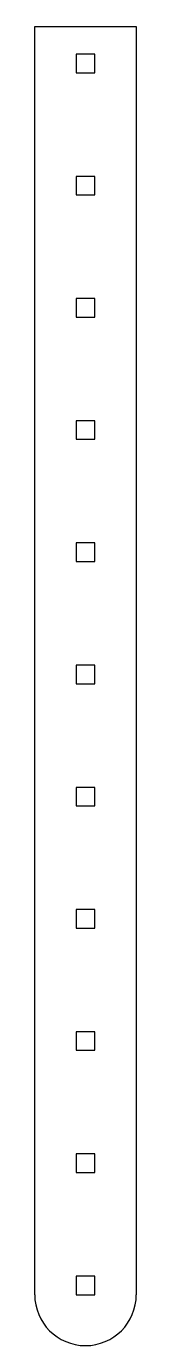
# Model space of a CAD drawing. Header units: millimetres. Extents: x -14 to 14, y -17 to 345.
import ezdxf

# ---------------------------------------------------------------- set-up
doc = ezdxf.new("R2010")
doc.units = ezdxf.units.MM
doc.layers.add('Sketch', color=7, linetype='CONTINUOUS')

msp = doc.modelspace()

# ---------------------------------------------------------------- linework, layer by layer
at = {"layer": 'Sketch'}
for p, q in [((-13.97, -2.54), (-13.97, 345.44)), ((-13.97, 345.44), (13.97, 345.44)), ((13.97, 345.44), (13.97, -2.54)), ((2.54, 337.82), (-2.54, 337.82)), ((-2.54, 337.82), (-2.54, 332.74)), ((2.54, 332.74), (2.54, 337.82)), ((-2.54, 332.74), (2.54, 332.74)), ((2.54, 304.292), (-2.54, 304.292)), ((-2.54, 304.292), (-2.54, 299.212)), ((2.54, 299.212), (2.54, 304.292)), ((-2.54, 299.212), (2.54, 299.212)), ((2.54, 270.764), (-2.54, 270.764)), ((-2.54, 270.764), (-2.54, 265.684)), ((2.54, 265.684), (2.54, 270.764)), ((-2.54, 265.684), (2.54, 265.684)), ((2.54, 237.236), (-2.54, 237.236)), ((-2.54, 237.236), (-2.54, 232.156)), ((2.54, 232.156), (2.54, 237.236)), ((-2.54, 232.156), (2.54, 232.156)), ((2.54, 203.708), (-2.54, 203.708)), ((-2.54, 203.708), (-2.54, 198.628)), ((2.54, 198.628), (2.54, 203.708)), ((-2.54, 198.628), (2.54, 198.628)), ((2.54, 170.18), (-2.54, 170.18)), ((-2.54, 170.18), (-2.54, 165.1)), ((2.54, 165.1), (2.54, 170.18)), ((-2.54, 165.1), (2.54, 165.1)), ((2.54, 136.652), (-2.54, 136.652)), ((-2.54, 136.652), (-2.54, 131.572)), ((2.54, 131.572), (2.54, 136.652)), ((-2.54, 131.572), (2.54, 131.572)), ((2.54, 103.124), (-2.54, 103.124)), ((-2.54, 103.124), (-2.54, 98.044)), ((2.54, 98.044), (2.54, 103.124)), ((-2.54, 98.044), (2.54, 98.044)), ((2.54, 69.596), (-2.54, 69.596)), ((-2.54, 69.596), (-2.54, 64.516)), ((2.54, 64.516), (2.54, 69.596)), ((-2.54, 64.516), (2.54, 64.516)), ((2.54, 36.068), (-2.54, 36.068)), ((-2.54, 36.068), (-2.54, 30.988)), ((2.54, 30.988), (2.54, 36.068)), ((-2.54, 30.988), (2.54, 30.988)), ((2.54, 2.54), (-2.54, 2.54)), ((-2.54, 2.54), (-2.54, -2.54)), ((2.54, -2.54), (2.54, 2.54)), ((-2.54, -2.54), (2.54, -2.54))]:
    msp.add_line(p, q, dxfattribs=at)
msp.add_arc((0, -2.54), 13.97, -180, 0, dxfattribs=at)

doc.saveas('drawing.dxf')
